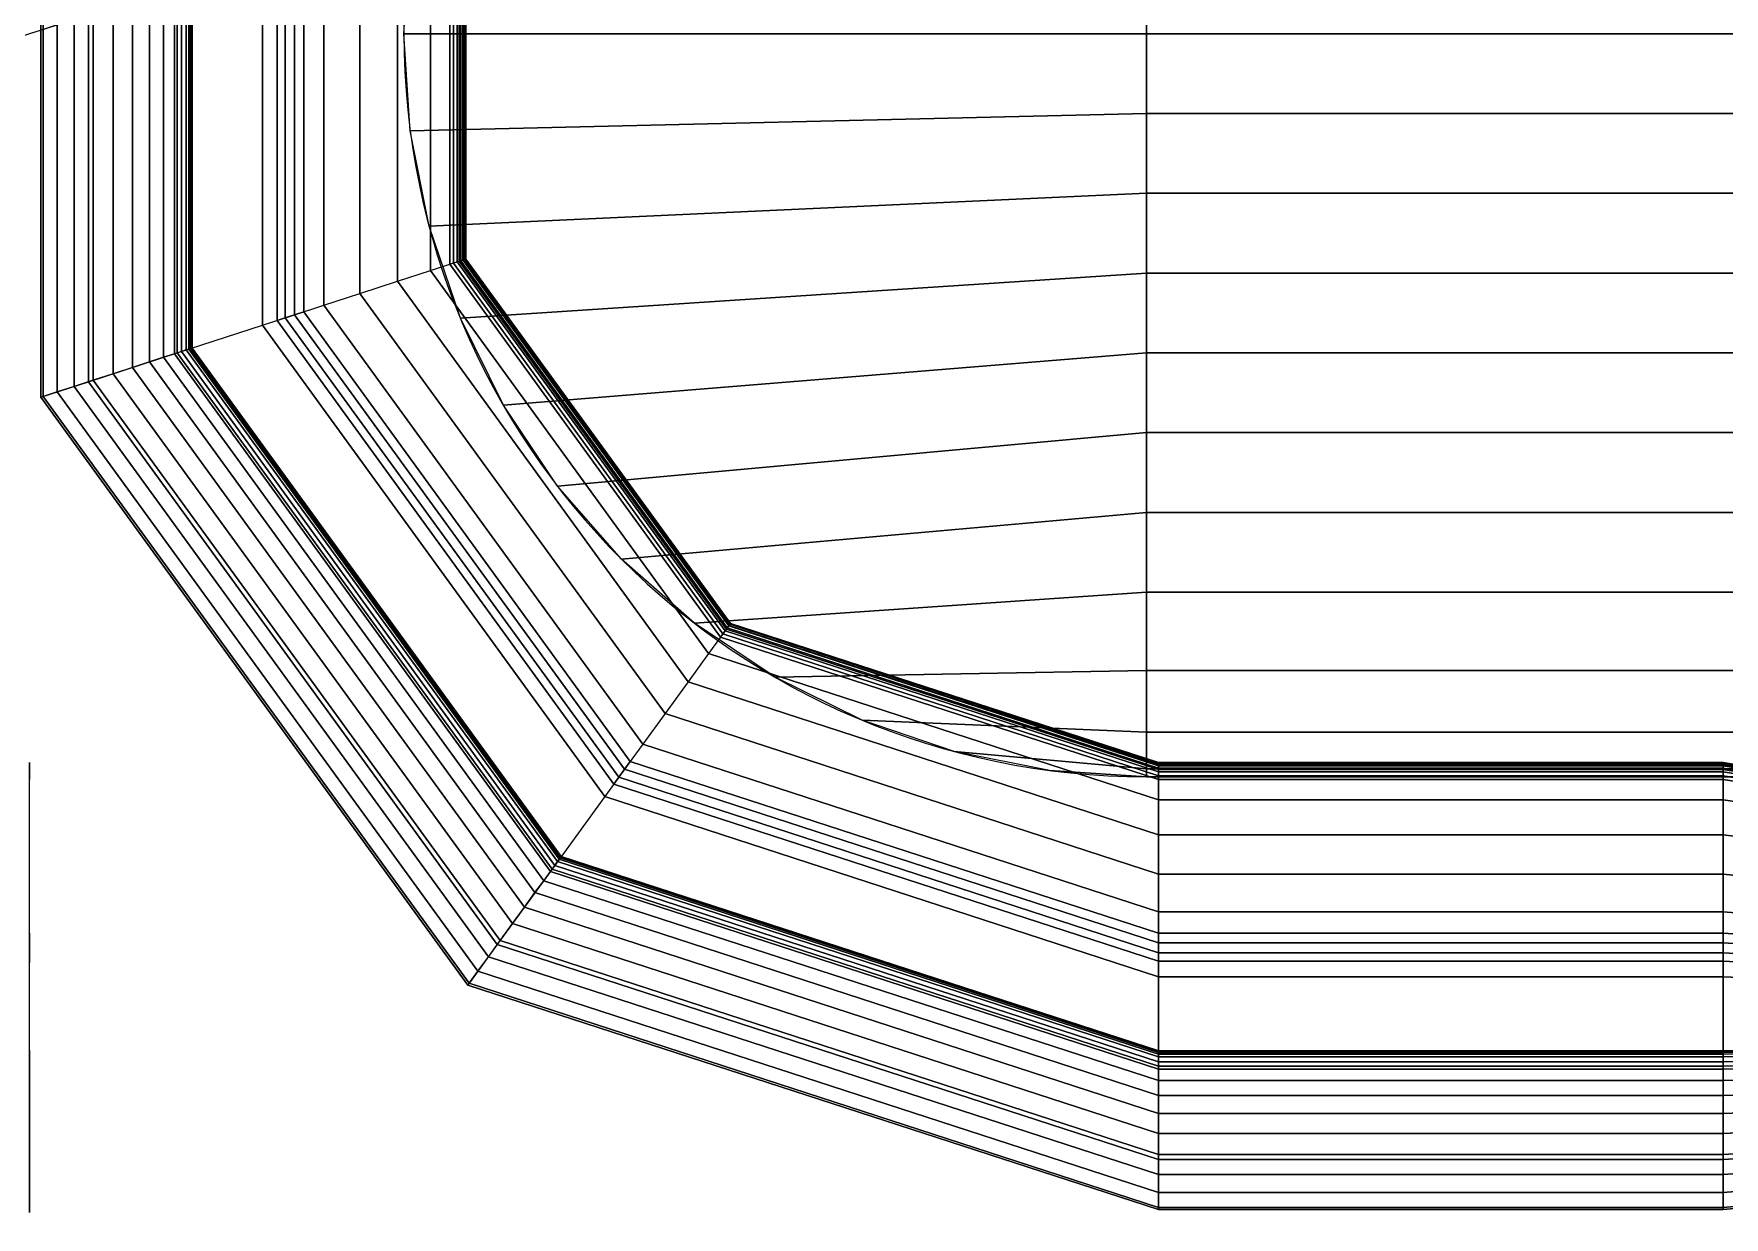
# Model space of a CAD drawing. Extents: x 0 to 1.52, y -0.52 to 0.52.
# Drawn here: x 0.002 to 0.75, y -0.524 to 0 of the extents above; entities that cross this region are included whole.
import ezdxf

# ---------------------------------------------------------------- set-up
doc = ezdxf.new("R2010")
doc.units = 0
doc.header["$MEASUREMENT"] = 0
doc.layers.get('0').update_dxf_attribs({"color": 8, "linetype": 'CONTINUOUS'})

msp = doc.modelspace()

# ---------------------------------------------------------------- linework, layer by layer
at = {"color": 5, "elevation": 0.3499999999999998}
msp.add_lwpolyline([(0.4945777976374413, 0.3287552033524387, 1), (0.4945777976374413, -0.3287552033524378, 1)], format="xyb", dxfattribs=at)
at = {"color": 5, "extrusion": (-1, 0, 0), "elevation": -0.4945777976374413}
msp.add_lwpolyline([(0.3287552033524376, 0.3), (0.328755203352438, 0.3460308622306887, 0.2995696653289586), (0.2760985437785423, 0.4260308622306886), (-0.2760985437785429, 0.4260308622306886, 0.2995696653289572), (-0.3287552033524387, 0.3460308622306887), (-0.3287552033524387, 0.3)], format="xyb", dxfattribs=at)
at = {"color": 5, "extrusion": (0.3090169943749491, -0.9510565162951532, 0)}
msp.add_lwpolyline([(0.02552825814757753, 0), (0.02551198210591088, 0.0704752604166666), (0.02539804981424432, 0.1325520833333332), (0.02508880502257749, 0.1872070312499999), (0.02448659148091092, 0.2354166666666665), (0.02349375293924427, 0.2781575520833331), (0.02201263314757762, 0.3164062499999998), (0.01994557585591106, 0.3511393229166664), (0.01719492481424423, 0.3833333333333331), (0.01370413939405379, 0.4138122718716237), (0.009581141452720265, 0.4427898416396585), (0.004974968469100505, 0.4703271738671812), (3.465792205159524e-05, 0.496485399783936), (-0.005090752709569824, 0.521325650619667), (-0.01025222594690645, 0.5449090576041181), (-0.01530072431110141, 0.5672967519670333), (-0.02008721032329808, 0.5885498649381568), (-0.02448758504152737, 0.6087102375913492), (-0.02847750367137203, 0.6277425503769382), (-0.03205755995530279, 0.645592193589368), (-0.03522834763579086, 0.6622045575230833), (-0.03799046045530696, 0.677525032472528), (-0.04034449215632163, 0.691499008732147), (-0.04229103648130628, 0.7040718765963841), (-0.0438306871727312, 0.7151890263596842), (-0.04496619524861045, 0.7248362277237842), (-0.04570894082913024, 0.7331607680195942), (-0.04607246131001941, 0.7403503139853167), (-0.04607029408700702, 0.7465925323591546), (-0.04571597655582194, 0.7520750898793106), (-0.04502304611219321, 0.7569856532839875), (-0.04400504015185014, 0.761511889311388), (-0.04267549607052157, 0.765841464699715), (-0.04104258776407432, 0.7701198676843516), (-0.03909303512892781, 0.7743238724894026), (-0.0368081945616392, 0.7783880748361534), (-0.03416942245876542, 0.7822470704458893), (-0.03115807521686342, 0.7858354550398954), (-0.02775550923249082, 0.7890878243394572), (-0.02394308090220454, 0.79193877406586), (-0.01970214662256153, 0.7943228999403891), (-0.01502538600741277, 0.7961894568836031), (-0.009950771539783965, 0.7975463366131547), (-0.004527598919994436, 0.7984160900459698), (0.001194836151636514, 0.7988212680989747), (0.007167237974789575, 0.7987844216890954), (0.01334031084914544, 0.7983281017332576), (0.01966475907438459, 0.7974748591483879), (0.02609128695018792, 0.7962472448514119), (0.03256033935336222, 0.7946614214361701), (0.03897132346922016, 0.7927079982041602), (0.04521338706020051, 0.7903711961337936), (0.051175677888742, 0.7876352362034823), (0.0567473437172834, 0.7844843393916381), (0.06181753230826348, 0.7809027266766727), (0.06627539142412142, 0.776874619036998), (0.07001006882729577, 0.7723842374510256), (0.07293979466474454, 0.7674344057486714), (0.07509912862150259, 0.7621023591658681), (0.07655171276712336, 0.756483935790052), (0.07736118917116097, 0.7506749737086598), (0.07759119990316932, 0.7447713110091279), (0.07730538703270207, 0.7388687857788929), (0.07656739262931289, 0.7330632361053915), (0.0754408587625559, 0.7274505000760602), (0.07399802691187585, 0.7220864945739617), (0.07234553619628148, 0.7168674516646647), (0.07059862514467219, 0.7116496822093638), (0.06887253228594803, 0.7062894970692536), (0.06728249614900861, 0.7006432071055291), (0.06594375526275353, 0.694567123179385), (0.06497154815608241, 0.6879175561520159), (0.06448111335789508, 0.6805508168846166), (0.06456665226142144, 0.6723617570279564), (0.06523821771721217, 0.663399391391102), (0.066484825440148, 0.6537512755726949), (0.06829549114511013, 0.643504965171376), (0.07065923054697909, 0.6327480157857869), (0.07356505936063629, 0.6215679830145686), (0.07700199330096225, 0.6100524224563626), (0.08095904808283771, 0.59828888970981), (0.08541916280963435, 0.5863374137443974), (0.0903409701386837, 0.5741479170129926), (0.0956770261158082, 0.5616427953393088), (0.1013798867868303, 0.5487444445470593), (0.107402108197572, 0.5353752604599571), (0.1136962463938558, 0.5214576389017154), (0.1202148574215036, 0.5069139756960473), (0.1269104973263382, 0.4916666666666661), (0.1336661379286059, 0.4749837239583327), (0.1400864141462494, 0.4535156249999993), (0.1457063766716364, 0.4232584635416659), (0.1500610761971342, 0.3802083333333325), (0.1526855634151099, 0.3203613281249992), (0.153114889017931, 0.239713541666666), (0.1508841036979645, 0.1342610677083329), (0.1455282581475779, -6.47630097698008e-17)], dxfattribs=at)
at = {"color": 5, "extrusion": (0.8090169943749486, -0.5877852522924718, 0)}
msp.add_lwpolyline([(-0.1561073738537634, 0), (-0.15612364989543, 0.0704752604166666), (-0.1562375821870966, 0.1325520833333332), (-0.1565468269787634, 0.1872070312499999), (-0.15714904052043, 0.2354166666666665), (-0.1581418790620966, 0.2781575520833331), (-0.1596229988537633, 0.3164062499999998), (-0.1616900561454299, 0.3511393229166664), (-0.1644407071870967, 0.3833333333333331), (-0.1679314926072871, 0.4138122718716237), (-0.1720544905486207, 0.4427898416396585), (-0.1766606635322404, 0.4703271738671812), (-0.1816009740792893, 0.496485399783936), (-0.1867263847109107, 0.521325650619667), (-0.1918878579482474, 0.5449090576041181), (-0.1969363563124423, 0.5672967519670333), (-0.201722842324639, 0.5885498649381568), (-0.2061232170428683, 0.6087102375913492), (-0.2101131356727129, 0.6277425503769382), (-0.2136931919566437, 0.645592193589368), (-0.2168639796371318, 0.6622045575230833), (-0.2196260924566479, 0.677525032472528), (-0.2219801241576626, 0.691499008732147), (-0.2239266684826472, 0.7040718765963841), (-0.2254663191740721, 0.7151890263596842), (-0.2266018272499514, 0.7248362277237842), (-0.2273445728304712, 0.7331607680195942), (-0.2277080933113603, 0.7403503139853167), (-0.2277059260883479, 0.7465925323591546), (-0.2273516085571629, 0.7520750898793106), (-0.2266586781135341, 0.7569856532839875), (-0.2256406721531911, 0.761511889311388), (-0.2243111280718625, 0.765841464699715), (-0.2226782197654152, 0.7701198676843516), (-0.2207286671302687, 0.7743238724894026), (-0.2184438265629801, 0.7783880748361534), (-0.2158050544601063, 0.7822470704458893), (-0.2127937072182043, 0.7858354550398954), (-0.2093911412338317, 0.7890878243394572), (-0.2055787129035455, 0.79193877406586), (-0.2013377786239025, 0.7943228999403891), (-0.1966610180087537, 0.7961894568836031), (-0.1915864035411249, 0.7975463366131547), (-0.1861632309213354, 0.7984160900459698), (-0.1804407958497044, 0.7988212680989747), (-0.1744683940265513, 0.7987844216890954), (-0.1682953211521955, 0.7983281017332576), (-0.1619708729269563, 0.7974748591483879), (-0.155544345051153, 0.7962472448514119), (-0.1490752926479787, 0.7946614214361701), (-0.1426643085321208, 0.7927079982041602), (-0.1364222449411404, 0.7903711961337936), (-0.1304599541125989, 0.7876352362034823), (-0.1248882882840575, 0.7844843393916381), (-0.1198180996930774, 0.7809027266766727), (-0.1153602405772195, 0.776874619036998), (-0.1116255631740452, 0.7723842374510256), (-0.1086958373365964, 0.7674344057486714), (-0.1065365033798383, 0.7621023591658681), (-0.1050839192342176, 0.756483935790052), (-0.1042744428301799, 0.7506749737086598), (-0.1040444320981716, 0.7447713110091279), (-0.1043302449686389, 0.7388687857788929), (-0.105068239372028, 0.7330632361053915), (-0.106194773238785, 0.7274505000760602), (-0.1076376050894651, 0.7220864945739617), (-0.1092900958050594, 0.7168674516646647), (-0.1110370068566687, 0.7116496822093638), (-0.1127630997153929, 0.7062894970692536), (-0.1143531358523323, 0.7006432071055291), (-0.1156918767385874, 0.694567123179385), (-0.1166640838452585, 0.6879175561520159), (-0.1171545186434458, 0.6805508168846166), (-0.1170689797399195, 0.6723617570279564), (-0.1163974142841288, 0.663399391391102), (-0.1151508065611929, 0.6537512755726949), (-0.1133401408562308, 0.643504965171376), (-0.1109764014543618, 0.6327480157857869), (-0.1080705726407046, 0.6215679830145686), (-0.1046336387003787, 0.6100524224563626), (-0.1006765839185032, 0.59828888970981), (-0.09621646919170657, 0.5863374137443974), (-0.09129466186265722, 0.5741479170129926), (-0.08595860588553272, 0.5616427953393088), (-0.08025574521451062, 0.5487444445470593), (-0.07423352380376891, 0.5353752604599571), (-0.06793938560748514, 0.5214576389017154), (-0.0614207745798373, 0.5069139756960473), (-0.05472513467500273, 0.4916666666666661), (-0.04796949407273499, 0.4749837239583327), (-0.04154921785509147, 0.4535156249999993), (-0.03592925532970448, 0.4232584635416659), (-0.03157455580420676, 0.3802083333333325), (-0.02895006858623106, 0.3203613281249992), (-0.0285207429834099, 0.239713541666666), (-0.03075152830337646, 0.1342610677083329), (-0.03610737385376306, -6.47630097698008e-17)], dxfattribs=at)
at = {"color": 5, "extrusion": (1, 1.746595489765524e-15, 0)}
for points in [[(-0.45, 0), (-0.4500162760416666, 0.0704752604166666), (-0.4501302083333333, 0.1325520833333332), (-0.450439453125, 0.1872070312499999), (-0.4510416666666666, 0.2354166666666665), (-0.4520345052083333, 0.2781575520833331), (-0.453515625, 0.3164062499999998), (-0.4555826822916667, 0.3511393229166664), (-0.4583333333333333, 0.3833333333333331), (-0.4618241187535238, 0.4138122718716237), (-0.4659471166948573, 0.4427898416396585), (-0.4705532896784771, 0.4703271738671812), (-0.4754936002255261, 0.496485399783936), (-0.4806190108571473, 0.521325650619667), (-0.4857804840944839, 0.5449090576041181), (-0.490828982458679, 0.5672967519670333), (-0.4956154684708757, 0.5885498649381568), (-0.5000158431891049, 0.6087102375913492), (-0.5040057618189495, 0.6277425503769382), (-0.5075858181028804, 0.645592193589368), (-0.5107566057833685, 0.6622045575230833), (-0.5135187186028844, 0.677525032472528), (-0.5158727503038993, 0.691499008732147), (-0.5178192946288838, 0.7040718765963841), (-0.5193589453203088, 0.7151890263596842), (-0.5204944533961882, 0.7248362277237842), (-0.5212371989767078, 0.7331607680195942), (-0.521600719457597, 0.7403503139853167), (-0.5215985522345845, 0.7465925323591546), (-0.5212442347033994, 0.7520750898793106), (-0.5205513042597709, 0.7569856532839875), (-0.5195332982994277, 0.761511889311388), (-0.518203754218099, 0.765841464699715), (-0.5165708459116519, 0.7701198676843516), (-0.5146212932765054, 0.7743238724894026), (-0.5123364527092167, 0.7783880748361534), (-0.5096976806063429, 0.7822470704458893), (-0.506686333364441, 0.7858354550398954), (-0.5032837673800684, 0.7890878243394572), (-0.499471339049782, 0.79193877406586), (-0.4952304047701391, 0.7943228999403891), (-0.4905536441549904, 0.7961894568836031), (-0.4854790296873616, 0.7975463366131547), (-0.480055857067572, 0.7984160900459698), (-0.474333421995941, 0.7988212680989747), (-0.468361020172788, 0.7987844216890954), (-0.4621879472984322, 0.7983281017332576), (-0.4558634990731929, 0.7974748591483879), (-0.4494369711973896, 0.7962472448514119), (-0.4429679187942153, 0.7946614214361701), (-0.4365569346783574, 0.7927079982041602), (-0.4303148710873771, 0.7903711961337936), (-0.4243525802588357, 0.7876352362034823), (-0.4187809144302942, 0.7844843393916381), (-0.413710725839314, 0.7809027266766727), (-0.4092528667234561, 0.776874619036998), (-0.4055181893202817, 0.7723842374510256), (-0.4025884634828329, 0.7674344057486714), (-0.400429129526075, 0.7621023591658681), (-0.3989765453804541, 0.756483935790052), (-0.3981670689764165, 0.7506749737086598), (-0.3979370582444082, 0.7447713110091279), (-0.3982228711148756, 0.7388687857788929), (-0.3989608655182647, 0.7330632361053915), (-0.4000873993850216, 0.7274505000760602), (-0.4015302312357017, 0.7220864945739617), (-0.4031827219512961, 0.7168674516646647), (-0.4049296330029053, 0.7116496822093638), (-0.4066557258616295, 0.7062894970692536), (-0.4082457619985689, 0.7006432071055291), (-0.4095845028848241, 0.694567123179385), (-0.4105567099914951, 0.6879175561520159), (-0.4110471447896824, 0.6805508168846166), (-0.410961605886156, 0.6723617570279564), (-0.4102900404303654, 0.663399391391102), (-0.4090434327074295, 0.6537512755726949), (-0.4072327670024674, 0.643504965171376), (-0.4048690276005983, 0.6327480157857869), (-0.4019631987869413, 0.6215679830145686), (-0.3985262648466154, 0.6100524224563626), (-0.3945692100647398, 0.59828888970981), (-0.3901090953379433, 0.5863374137443974), (-0.3851872880088939, 0.5741479170129926), (-0.3798512320317693, 0.5616427953393088), (-0.3741483713607473, 0.5487444445470593), (-0.3681261499500056, 0.5353752604599571), (-0.3618320117537218, 0.5214576389017154), (-0.3553134007260738, 0.5069139756960473), (-0.3486177608212392, 0.4916666666666661), (-0.3418621202189717, 0.4749837239583327), (-0.335441844001328, 0.4535156249999993), (-0.329821881475941, 0.4232584635416659), (-0.3254671819504433, 0.3802083333333325), (-0.3228426947324676, 0.3203613281249992), (-0.3224133691296466, 0.239713541666666), (-0.3246441544496131, 0.1342610677083329), (-0.3299999999999998, -6.47630097698008e-17)], [(-0.4500000000000005, 0), (-0.4500162760416672, 0.0704752604166666), (-0.4501302083333338, 0.1325520833333332), (-0.4504394531250006, 0.1872070312499999), (-0.4510416666666672, 0.2354166666666665), (-0.4520345052083339, 0.2781575520833331), (-0.4535156250000005, 0.3164062499999998), (-0.4555826822916672, 0.3511393229166664), (-0.4583333333333338, 0.3833333333333331), (-0.4618241187535244, 0.4138122718716237), (-0.4659471166948579, 0.4427898416396585), (-0.4705532896784776, 0.4703271738671812), (-0.4754936002255266, 0.496485399783936), (-0.4806190108571479, 0.521325650619667), (-0.4857804840944845, 0.5449090576041181), (-0.4908289824586796, 0.5672967519670333), (-0.4956154684708762, 0.5885498649381568), (-0.5000158431891054, 0.6087102375913492), (-0.5040057618189501, 0.6277425503769382), (-0.507585818102881, 0.645592193589368), (-0.510756605783369, 0.6622045575230833), (-0.513518718602885, 0.677525032472528), (-0.5158727503038998, 0.691499008732147), (-0.5178192946288843, 0.7040718765963841), (-0.5193589453203094, 0.7151890263596842), (-0.5204944533961887, 0.7248362277237842), (-0.5212371989767084, 0.7331607680195942), (-0.5216007194575976, 0.7403503139853167), (-0.5215985522345851, 0.7465925323591546), (-0.5212442347034001, 0.7520750898793106), (-0.5205513042597714, 0.7569856532839875), (-0.5195332982994283, 0.761511889311388), (-0.5182037542180996, 0.765841464699715), (-0.5165708459116525, 0.7701198676843516), (-0.514621293276506, 0.7743238724894026), (-0.5123364527092172, 0.7783880748361534), (-0.5096976806063435, 0.7822470704458893), (-0.5066863333644416, 0.7858354550398954), (-0.503283767380069, 0.7890878243394572), (-0.4994713390497826, 0.79193877406586), (-0.4952304047701397, 0.7943228999403891), (-0.490553644154991, 0.7961894568836031), (-0.4854790296873622, 0.7975463366131547), (-0.4800558570675726, 0.7984160900459698), (-0.4743334219959416, 0.7988212680989747), (-0.4683610201727885, 0.7987844216890954), (-0.4621879472984327, 0.7983281017332576), (-0.4558634990731935, 0.7974748591483879), (-0.4494369711973902, 0.7962472448514119), (-0.4429679187942158, 0.7946614214361701), (-0.4365569346783579, 0.7927079982041602), (-0.4303148710873776, 0.7903711961337936), (-0.4243525802588362, 0.7876352362034823), (-0.4187809144302948, 0.7844843393916381), (-0.4137107258393146, 0.7809027266766727), (-0.4092528667234566, 0.776874619036998), (-0.4055181893202823, 0.7723842374510256), (-0.4025884634828335, 0.7674344057486714), (-0.4004291295260756, 0.7621023591658681), (-0.3989765453804547, 0.756483935790052), (-0.3981670689764171, 0.7506749737086598), (-0.3979370582444088, 0.7447713110091279), (-0.3982228711148761, 0.7388687857788929), (-0.3989608655182652, 0.7330632361053915), (-0.4000873993850221, 0.7274505000760602), (-0.4015302312357023, 0.7220864945739617), (-0.4031827219512967, 0.7168674516646647), (-0.4049296330029059, 0.7116496822093638), (-0.40665572586163, 0.7062894970692536), (-0.4082457619985695, 0.7006432071055291), (-0.4095845028848246, 0.694567123179385), (-0.4105567099914957, 0.6879175561520159), (-0.411047144789683, 0.6805508168846166), (-0.4109616058861566, 0.6723617570279564), (-0.4102900404303659, 0.663399391391102), (-0.40904343270743, 0.6537512755726949), (-0.407232767002468, 0.643504965171376), (-0.4048690276005989, 0.6327480157857869), (-0.4019631987869419, 0.6215679830145686), (-0.398526264846616, 0.6100524224563626), (-0.3945692100647403, 0.59828888970981), (-0.3901090953379439, 0.5863374137443974), (-0.3851872880088945, 0.5741479170129926), (-0.3798512320317699, 0.5616427953393088), (-0.3741483713607479, 0.5487444445470593), (-0.3681261499500061, 0.5353752604599571), (-0.3618320117537224, 0.5214576389017154), (-0.3553134007260744, 0.5069139756960473), (-0.3486177608212398, 0.4916666666666661), (-0.3418621202189723, 0.4749837239583327), (-0.3354418440013286, 0.4535156249999993), (-0.3298218814759415, 0.4232584635416659), (-0.3254671819504438, 0.3802083333333325), (-0.3228426947324681, 0.3203613281249992), (-0.3224133691296472, 0.239713541666666), (-0.3246441544496137, 0.1342610677083329), (-0.3300000000000003, -6.47630097698008e-17)]]:
    msp.add_lwpolyline(points, dxfattribs=at)

# ---------------------------------------------------------------- meshes
at = {"color": 5}
mesh = msp.add_polymesh((2, 25), dxfattribs=at)
for k, corner in enumerate([(0.4945777976374413, 0.3287552033524387, 0.3), (0.4945777976374413, 0.3287552033524387, 0.3352945545658292), (0.4945777976374413, 0.3253158989335666, 0.3702650051789058), (0.4945777976374413, 0.3089870456637877, 0.4012830849983104), (0.4945777976374413, 0.2817525588814317, 0.4233519647725675), (0.4945777976374413, 0.2470618819608034, 0.4260308622306886), (0.4945777976374413, 0.2117673273949744, 0.4260308622306886), (0.4945777976374413, 0.1764727728291454, 0.4260308622306886), (0.4945777976374413, 0.1411782182633164, 0.4260308622306886), (0.4945777976374413, 0.1058836636974875, 0.4260308622306886), (0.4945777976374413, 0.0705891091316585, 0.4260308622306886), (0.4945777976374413, 0.03529455456582942, 0.4260308622306886), (0.4945777976374413, 4.440892098500626e-16, 0.4260308622306886), (0.4945777976374413, -0.03529455456582864, 0.4260308622306886), (0.4945777976374413, -0.07058910913165761, 0.4260308622306886), (0.4945777976374413, -0.1058836636974867, 0.4260308622306886), (0.4945777976374413, -0.1411782182633157, 0.4260308622306886), (0.4945777976374413, -0.1764727728291448, 0.4260308622306886), (0.4945777976374413, -0.2117673273949737, 0.4260308622306886), (0.4945777976374413, -0.2470618819608027, 0.4260308622306886), (0.4945777976374413, -0.2817525588814311, 0.4233519647725675), (0.4945777976374413, -0.308987045663787, 0.4012830849983105), (0.4945777976374413, -0.325315898933566, 0.3702650051789058), (0.4945777976374413, -0.3287552033524379, 0.3352945545658291), (0.4945777976374413, -0.3287552033524376, 0.3), (0.4945777976374413, 0.3287552033524387, 0.3499999999999998), (0.4516666327713188, 0.3259426570136775, 0.3499999999999998), (0.409489689833278, 0.3175531414450351, 0.3499999999999998), (0.3687686280106472, 0.3037302035839041, 0.3499999999999998), (0.330200195961222, 0.2847103577295309, 0.3499999999999998), (0.2944443102505583, 0.2608190387177816, 0.3499999999999998), (0.2621127639965697, 0.2324650336408719, 0.3499999999999998), (0.2337587589196601, 0.2001334873868833, 0.3499999999999998), (0.2098674399079106, 0.1643776016762195, 0.3499999999999998), (0.1908475940535375, 0.1258091696267944, 0.3499999999999998), (0.1770246561924067, 0.08508810780416343, 0.3499999999999998), (0.1686351406237643, 0.0429111648661229, 0.3499999999999998), (0.1658225942850029, 4.440892098500626e-16, 0.3499999999999998), (0.1686351406237643, -0.04291116486612201, 0.3499999999999998), (0.1770246561924067, -0.08508810780416265, 0.3499999999999998), (0.1908475940535377, -0.1258091696267938, 0.3499999999999998), (0.2098674399079108, -0.1643776016762187, 0.3499999999999998), (0.2337587589196601, -0.2001334873868825, 0.3499999999999998), (0.2621127639965699, -0.2324650336408712, 0.3499999999999998), (0.2944443102505583, -0.2608190387177807, 0.3499999999999998), (0.3302001959612224, -0.2847103577295302, 0.3499999999999998), (0.3687686280106472, -0.3037302035839033, 0.3499999999999998), (0.4094896898332783, -0.3175531414450342, 0.3499999999999998), (0.451666632771319, -0.3259426570136766, 0.3499999999999998), (0.4945777976374413, -0.3287552033524378, 0.3499999999999998)]):
    mesh.set_mesh_vertex(divmod(k, 25), corner)
mesh = msp.add_polymesh((2, 25), dxfattribs=at)
for k, corner in enumerate([(0.9025081350624355, -0.3287552033524376, 0.3), (0.9025081350624355, -0.3287552033524379, 0.3352945545658291), (0.9025081350624355, -0.325315898933566, 0.3702650051789058), (0.9025081350624355, -0.308987045663787, 0.4012830849983105), (0.9025081350624355, -0.2817525588814311, 0.4233519647725675), (0.9025081350624355, -0.2470618819608027, 0.4260308622306886), (0.9025081350624355, -0.2117673273949737, 0.4260308622306886), (0.9025081350624355, -0.1764727728291448, 0.4260308622306886), (0.9025081350624355, -0.1411782182633157, 0.4260308622306886), (0.9025081350624355, -0.1058836636974867, 0.4260308622306886), (0.9025081350624355, -0.07058910913165761, 0.4260308622306886), (0.9025081350624355, -0.03529455456582864, 0.4260308622306886), (0.9025081350624355, 4.440892098500626e-16, 0.4260308622306886), (0.9025081350624355, 0.03529455456582942, 0.4260308622306886), (0.9025081350624355, 0.0705891091316585, 0.4260308622306886), (0.9025081350624355, 0.1058836636974875, 0.4260308622306886), (0.9025081350624355, 0.1411782182633164, 0.4260308622306886), (0.9025081350624355, 0.1764727728291454, 0.4260308622306886), (0.9025081350624355, 0.2117673273949744, 0.4260308622306886), (0.9025081350624355, 0.2470618819608034, 0.4260308622306886), (0.9025081350624355, 0.2817525588814317, 0.4233519647725675), (0.9025081350624355, 0.3089870456637877, 0.4012830849983104), (0.9025081350624355, 0.3253158989335666, 0.3702650051789058), (0.9025081350624355, 0.3287552033524387, 0.3352945545658292), (0.9025081350624355, 0.3287552033524387, 0.3), (0.4945777976374413, -0.3287552033524376, 0.3), (0.4945777976374413, -0.3287552033524379, 0.3352945545658291), (0.4945777976374413, -0.325315898933566, 0.3702650051789058), (0.4945777976374413, -0.308987045663787, 0.4012830849983105), (0.4945777976374413, -0.2817525588814311, 0.4233519647725675), (0.4945777976374413, -0.2470618819608027, 0.4260308622306886), (0.4945777976374413, -0.2117673273949737, 0.4260308622306886), (0.4945777976374413, -0.1764727728291448, 0.4260308622306886), (0.4945777976374413, -0.1411782182633157, 0.4260308622306886), (0.4945777976374413, -0.1058836636974867, 0.4260308622306886), (0.4945777976374413, -0.07058910913165761, 0.4260308622306886), (0.4945777976374413, -0.03529455456582864, 0.4260308622306886), (0.4945777976374413, 4.440892098500626e-16, 0.4260308622306886), (0.4945777976374413, 0.03529455456582942, 0.4260308622306886), (0.4945777976374413, 0.0705891091316585, 0.4260308622306886), (0.4945777976374413, 0.1058836636974875, 0.4260308622306886), (0.4945777976374413, 0.1411782182633164, 0.4260308622306886), (0.4945777976374413, 0.1764727728291454, 0.4260308622306886), (0.4945777976374413, 0.2117673273949744, 0.4260308622306886), (0.4945777976374413, 0.2470618819608034, 0.4260308622306886), (0.4945777976374413, 0.2817525588814317, 0.4233519647725675), (0.4945777976374413, 0.3089870456637877, 0.4012830849983104), (0.4945777976374413, 0.3253158989335666, 0.3702650051789058), (0.4945777976374413, 0.3287552033524387, 0.3352945545658292), (0.4945777976374413, 0.3287552033524387, 0.3)]):
    mesh.set_mesh_vertex(divmod(k, 25), corner)
mesh = msp.add_polymesh((2, 41), dxfattribs=at)
for k, corner in enumerate([(0.1861513496226006, 0.1019756081437322), (0.18776031137876, 0.1014528247786705, 0.04240933356669589), (0.1893692731349197, 0.1009300414136087, 0.08481866713339302), (0.1909782348910793, 0.100407258048547, 0.1272280007000901), (0.1919572048263509, 0.1000891714345574, 0.169657551211889), (0.1928109276645715, 0.0998117800692957, 0.2120911210039408), (0.1932916610408191, 0.09965558032671629, 0.2545277945772991), (0.1930767784502418, 0.0997253999127724, 0.296970256624742), (0.192164527845001, 0.1000218081023155, 0.3393946957842707), (0.1903101099474958, 0.1006243450022617, 0.3817904598306867), (0.1861881561312762, 0.1019636489841139, 0.424009071575307), (0.1775881795843557, 0.1047579507513494, 0.465426248578265), (0.1629121117036192, 0.1095264942690518, 0.504914093545495), (0.1463576086220217, 0.1149053783816111, 0.5436235028431093), (0.1304149166758273, 0.1200854730059033, 0.5826117159358537), (0.117413672716725, 0.1243098332437448, 0.6227678945907071), (0.1097210288667119, 0.126809324746719, 0.6643810134957141), (0.1132647412927976, 0.1256579027816984, 0.7063460478619684), (0.1214337210739829, 0.123003640352663, 0.7476224780753723), (0.1031456567047466, 0.1289457926722031, 0.7834222124915379), (0.06543881415824249, 0.1411974884983151, 0.797618023749244), (0.02614601752699919, 0.1539644920438799, 0.7926312419155869), (0.005101851497640197, 0.1608021560776142, 0.7578064011907215), (0.006019850681449501, 0.1605038800616687, 0.7155502837566897), (0.01228333111688285, 0.158468751901227, 0.6736253757301085), (0.01986170083518868, 0.1560063903144144, 0.6319382582572494), (0.02825283845119886, 0.1532799444291718, 0.590423022312281), (0.0371146246804992, 0.1504005755394667, 0.5490154379332877), (0.04561245668250402, 0.147639462546737, 0.5075244278653163), (0.05319126980827349, 0.1451769568881061, 0.4658386949752851), (0.05941328805498713, 0.1431553006094283, 0.4239060391866197), (0.0642261641798143, 0.1415915023609429, 0.3817695820460976), (0.06737623870671339, 0.1405679811025518, 0.3394587817698539), (0.06939309113391401, 0.1399126660245591, 0.2970709966642395), (0.0706090089697069, 0.1395175903707092, 0.2546484501645457), (0.07130955482219958, 0.13928996922512, 0.2122123850586737), (0.07170044673430365, 0.1391629607437792, 0.1697715515424611), (0.07190984899374708, 0.1390949218252504, 0.1273290926771633), (0.07198393388847091, 0.1390708501837613, 0.08488610072401044), (0.07201524532284509, 0.1390606764820158, 0.0424430623055161), (0.07202456766718157, 0.1390576474687257), (0.1861513496226006, -0.1019756081437323), (0.1877603113787603, -0.1014528247786706, 0.04240933356669589), (0.1893692731349197, -0.1009300414136088, 0.08481866713339302), (0.1909782348910793, -0.1004072580485471, 0.1272280007000901), (0.1919572048263509, -0.1000891714345575, 0.169657551211889), (0.1928109276645715, -0.09981178006929581, 0.2120911210039408), (0.1932916610408191, -0.0996555803267164, 0.2545277945772991), (0.1930767784502418, -0.09972539991277252, 0.296970256624742), (0.192164527845001, -0.1000218081023156, 0.3393946957842707), (0.190310109947496, -0.1006243450022619, 0.3817904598306867), (0.1861881561312762, -0.101963648984114, 0.424009071575307), (0.1775881795843559, -0.1047579507513495, 0.465426248578265), (0.1629121117036194, -0.109526494269052, 0.504914093545495), (0.1463576086220217, -0.1149053783816114, 0.5436235028431093), (0.1304149166758275, -0.1200854730059037, 0.5826117159358537), (0.1174136727167252, -0.1243098332437451, 0.6227678945907071), (0.1097210288667119, -0.1268093247467195, 0.6643810134957141), (0.1132647412927978, -0.1256579027816987, 0.7063460478619684), (0.1214337210739831, -0.1230036403526633, 0.7476224780753723), (0.1031456567047468, -0.1289457926722034, 0.7834222124915379), (0.06543881415824249, -0.1411974884983157, 0.797618023749244), (0.02614601752699963, -0.1539644920438806, 0.7926312419155869), (0.005101851497640197, -0.1608021560776149, 0.7578064011907215), (0.006019850681449945, -0.1605038800616695, 0.7155502837566897), (0.01228333111688329, -0.1584687519012278, 0.6736253757301085), (0.01986170083518868, -0.1560063903144152, 0.6319382582572494), (0.0282528384511993, -0.1532799444291725, 0.590423022312281), (0.0371146246804992, -0.1504005755394674, 0.5490154379332877), (0.04561245668250447, -0.1476394625467375, 0.5075244278653163), (0.05319126980827349, -0.1451769568881067, 0.4658386949752851), (0.05941328805498713, -0.1431553006094288, 0.4239060391866197), (0.0642261641798143, -0.1415915023609434, 0.3817695820460976), (0.06737623870671339, -0.1405679811025524, 0.3394587817698539), (0.06939309113391445, -0.1399126660245597, 0.2970709966642395), (0.0706090089697069, -0.1395175903707098, 0.2546484501645457), (0.07130955482219958, -0.1392899692251206, 0.2122123850586737), (0.07170044673430365, -0.1391629607437798, 0.1697715515424611), (0.07190984899374753, -0.139094921825251, 0.1273290926771633), (0.07198393388847135, -0.1390708501837619, 0.08488610072401044), (0.07201524532284553, -0.1390606764820164, 0.0424430623055161), (0.07202456766718202, -0.1390576474687263)]):
    mesh.set_mesh_vertex(divmod(k, 41), corner)
mesh = msp.add_polymesh((2, 41), dxfattribs=at)
for k, corner in enumerate([(0.07202456766718202, -0.1390576474687263), (0.07201524532284553, -0.1390606764820164, 0.0424430623055161), (0.07198393388847135, -0.1390708501837619, 0.08488610072401044), (0.07190984899374753, -0.139094921825251, 0.1273290926771633), (0.07170044673430365, -0.1391629607437798, 0.1697715515424611), (0.07130955482219958, -0.1392899692251206, 0.2122123850586737), (0.0706090089697069, -0.1395175903707098, 0.2546484501645457), (0.06939309113391445, -0.1399126660245597, 0.2970709966642395), (0.06737623870671339, -0.1405679811025524, 0.3394587817698539), (0.0642261641798143, -0.1415915023609434, 0.3817695820460976), (0.05941328805498713, -0.1431553006094288, 0.4239060391866197), (0.05319126980827349, -0.1451769568881067, 0.4658386949752851), (0.04561245668250447, -0.1476394625467375, 0.5075244278653163), (0.0371146246804992, -0.1504005755394674, 0.5490154379332877), (0.0282528384511993, -0.1532799444291725, 0.590423022312281), (0.01986170083518868, -0.1560063903144152, 0.6319382582572494), (0.01228333111688329, -0.1584687519012278, 0.6736253757301085), (0.006019850681449945, -0.1605038800616695, 0.7155502837566897), (0.005101851497640197, -0.1608021560776149, 0.7578064011907215), (0.02614601752699963, -0.1539644920438806, 0.7926312419155869), (0.06543881415824249, -0.1411974884983157, 0.797618023749244), (0.1031456567047468, -0.1289457926722034, 0.7834222124915379), (0.1214337210739831, -0.1230036403526633, 0.7476224780753723), (0.1132647412927978, -0.1256579027816987, 0.7063460478619684), (0.1097210288667119, -0.1268093247467195, 0.6643810134957141), (0.1174136727167252, -0.1243098332437451, 0.6227678945907071), (0.1304149166758275, -0.1200854730059037, 0.5826117159358537), (0.1463576086220217, -0.1149053783816114, 0.5436235028431093), (0.1629121117036194, -0.109526494269052, 0.504914093545495), (0.1775881795843559, -0.1047579507513495, 0.465426248578265), (0.1861881561312762, -0.101963648984114, 0.424009071575307), (0.190310109947496, -0.1006243450022619, 0.3817904598306867), (0.192164527845001, -0.1000218081023156, 0.3393946957842707), (0.1930767784502418, -0.09972539991277252, 0.296970256624742), (0.1932916610408191, -0.0996555803267164, 0.2545277945772991), (0.1928109276645715, -0.09981178006929581, 0.2120911210039408), (0.1919572048263509, -0.1000891714345575, 0.169657551211889), (0.1909782348910793, -0.1004072580485471, 0.1272280007000901), (0.1893692731349197, -0.1009300414136088, 0.08481866713339302), (0.1877603113787603, -0.1014528247786706, 0.04240933356669589), (0.1861513496226006, -0.1019756081437323), (0.2354966364683875, -0.3640576474687258), (0.2354908749427327, -0.3640655775284714, 0.0424430623055161), (0.2354715234120528, -0.3640922126254325, 0.08488610072401045), (0.2354257364290606, -0.364155233001016, 0.1273290926771633), (0.2352963187154034, -0.3643333612022824, 0.1697715515424612), (0.2350547342277958, -0.3646658737232921, 0.2122123850586738), (0.2346217730802773, -0.3652617936190027, 0.2546484501645457), (0.2338702945302304, -0.3662961151089092, 0.2970709966642395), (0.2326238111799275, -0.3680117522564345, 0.3394587817698539), (0.2306769580552086, -0.3706913656991103, 0.3817695820460977), (0.2277024370264227, -0.3747854426651928, 0.4239060391866198), (0.2238570182713315, -0.3800782075163409, 0.4658386949752852), (0.2191730541652224, -0.3865251310281255, 0.5075244278653164), (0.2139211051572967, -0.393753818689871, 0.5490154379332878), (0.2084442200665535, -0.401292104309268, 0.5904230223122812), (0.2032582118155812, -0.4084300323053206, 0.6319382582572495), (0.1985745217503554, -0.414876578632188, 0.6736253757301086), (0.1947034779533876, -0.4202046133276865, 0.7155502837566898), (0.1941361232561487, -0.4209855100754606, 0.7578064011907216), (0.2071421331271885, -0.4030842732314915, 0.792631241915587), (0.231426416958334, -0.3696598240147123, 0.7976180237492441), (0.2547305272605143, -0.3375844679221254, 0.783422212491538), (0.2660331726291481, -0.3220277111832404, 0.7476224780753724), (0.260984465470965, -0.3289766604375171, 0.7063460478619685), (0.2587943307452887, -0.3319911222773342, 0.6643810134957142), (0.2635486461079446, -0.3254473685679561, 0.6227678945907072), (0.2715838567706992, -0.3143878498845636, 0.5826117159358538), (0.2814369822656164, -0.3008261860932259, 0.5436235028431095), (0.2916682278369085, -0.2867440846649986, 0.5049140935454951), (0.3007385366084043, -0.2742598756588207, 0.4654262485782651), (0.3060536144168529, -0.2669442986573742, 0.424009071575307), (0.3086011219753342, -0.2634379553116171, 0.3817904598306868), (0.3097472152653384, -0.2618604932280819, 0.3393946957842707), (0.3103110171456349, -0.2610844865133141, 0.296970256624742), (0.3104438218902021, -0.2609016964639388, 0.2545277945772992), (0.3101467123241548, -0.2613106326990457, 0.2120911210039408), (0.3096190825931624, -0.2620368527214866, 0.169657551211889), (0.3090140458992003, -0.2628696142882777, 0.1272280007000902), (0.3080196528472949, -0.2642382789067624, 0.08481866713339303), (0.3070252597953895, -0.2656069435252471, 0.0424093335666959), (0.3060308667434843, -0.2669756081437317)]):
    mesh.set_mesh_vertex(divmod(k, 41), corner)
mesh = msp.add_polymesh((2, 41), dxfattribs=at)
for k, corner in enumerate([(0.3060308667434843, -0.2669756081437317), (0.3070252597953895, -0.2656069435252471, 0.0424093335666959), (0.3080196528472949, -0.2642382789067624, 0.08481866713339303), (0.3090140458992003, -0.2628696142882777, 0.1272280007000902), (0.3096190825931624, -0.2620368527214866, 0.169657551211889), (0.3101467123241548, -0.2613106326990457, 0.2120911210039408), (0.3104438218902021, -0.2609016964639388, 0.2545277945772992), (0.3103110171456349, -0.2610844865133141, 0.296970256624742), (0.3097472152653384, -0.2618604932280819, 0.3393946957842707), (0.3086011219753342, -0.2634379553116171, 0.3817904598306868), (0.3060536144168529, -0.2669442986573742, 0.424009071575307), (0.3007385366084043, -0.2742598756588207, 0.4654262485782651), (0.2916682278369085, -0.2867440846649986, 0.5049140935454951), (0.2814369822656164, -0.3008261860932259, 0.5436235028431095), (0.2715838567706992, -0.3143878498845636, 0.5826117159358538), (0.2635486461079446, -0.3254473685679561, 0.6227678945907072), (0.2587943307452887, -0.3319911222773342, 0.6643810134957142), (0.260984465470965, -0.3289766604375171, 0.7063460478619685), (0.2660331726291481, -0.3220277111832404, 0.7476224780753724), (0.2547305272605143, -0.3375844679221254, 0.783422212491538), (0.231426416958334, -0.3696598240147123, 0.7976180237492441), (0.2071421331271885, -0.4030842732314915, 0.792631241915587), (0.1941361232561487, -0.4209855100754606, 0.7578064011907216), (0.1947034779533876, -0.4202046133276865, 0.7155502837566898), (0.1985745217503554, -0.414876578632188, 0.6736253757301086), (0.2032582118155812, -0.4084300323053206, 0.6319382582572495), (0.2084442200665535, -0.401292104309268, 0.5904230223122812), (0.2139211051572967, -0.393753818689871, 0.5490154379332878), (0.2191730541652224, -0.3865251310281255, 0.5075244278653164), (0.2238570182713315, -0.3800782075163409, 0.4658386949752852), (0.2277024370264227, -0.3747854426651928, 0.4239060391866198), (0.2306769580552086, -0.3706913656991103, 0.3817695820460977), (0.2326238111799275, -0.3680117522564345, 0.3394587817698539), (0.2338702945302304, -0.3662961151089092, 0.2970709966642395), (0.2346217730802773, -0.3652617936190027, 0.2546484501645457), (0.2350547342277958, -0.3646658737232921, 0.2122123850586738), (0.2352963187154034, -0.3643333612022824, 0.1697715515424612), (0.2354257364290606, -0.364155233001016, 0.1273290926771633), (0.2354715234120528, -0.3640922126254325, 0.08488610072401045), (0.2354908749427327, -0.3640655775284714, 0.0424430623055161), (0.2354966364683875, -0.3640576474687258), (0.4999999999999998, -0.3299999999999991), (0.4999999999999998, -0.3283082374931533, 0.0424093335666959), (0.4999999999999998, -0.3266164749863074, 0.08481866713339303), (0.4999999999999998, -0.3249247124794614, 0.1272280007000902), (0.4999999999999998, -0.3238953625738584, 0.169657551211889), (0.4999999999999998, -0.3229977052595, 0.2120911210039408), (0.4999999999999998, -0.3224922322744452, 0.2545277945772992), (0.4999999999999998, -0.3227181732010835, 0.296970256624742), (0.4999999999999998, -0.3236773702515325, 0.3393946957842707), (0.4999999999999998, -0.3256272206187106, 0.3817904598306868), (0.4999999999999998, -0.3299612993465204, 0.424009071575307), (0.5, -0.3390038498149424, 0.4654262485782651), (0.5, -0.3544351807918933, 0.5049140935454953), (0.5, -0.3718416154232292, 0.5436235028431097), (0.5, -0.3886047537573203, 0.582611715935854), (0.5, -0.4022750706484222, 0.6227678945907075), (0.5, -0.41036359506123, 0.6643810134957147), (0.5, -0.4066375153116367, 0.7063460478619689), (0.5, -0.3980481416611544, 0.7476224780753727), (0.5, -0.4172773504998445, 0.7834222124915382), (0.5, -0.4569246710327939, 0.7976180237492441), (0.5000000000000002, -0.4982395623752224, 0.7926312419155869), (0.5000000000000002, -0.520366707995692, 0.7578064011907215), (0.5000000000000002, -0.5194014665320346, 0.7155502837566897), (0.5000000000000002, -0.5128156534619209, 0.6736253757301085), (0.5000000000000002, -0.5048472839818112, 0.6319382582572495), (0.5000000000000002, -0.4960243197601916, 0.5904230223122812), (0.5, -0.4867064863008077, 0.5490154379332878), (0.5, -0.4777713369627763, 0.5075244278653164), (0.5, -0.4698025012564688, 0.4658386949752852), (0.5, -0.4632602841115282, 0.4239060391866198), (0.5, -0.4581997266763341, 0.3817695820460977), (0.5, -0.4548875423077647, 0.3394587817698539), (0.5, -0.4527668981686996, 0.2970709966642395), (0.5, -0.4514884064965862, 0.2546484501645457), (0.5, -0.4507518089963433, 0.2122123850586738), (0.5, -0.4503408009170055, 0.1697715515424612), (0.5, -0.4501206223515305, 0.1273290926771633), (0.5, -0.4500427248833417, 0.08488610072401045), (0.5, -0.4500098020929104, 0.0424430623055161), (0.5, -0.4499999999999993)]):
    mesh.set_mesh_vertex(divmod(k, 41), corner)
mesh = msp.add_polymesh((2, 41), dxfattribs=at)
for k, corner in enumerate([(0.4999999999999998, -0.3299999999999991), (0.4999999999999998, -0.3283082374931533, 0.0424093335666959), (0.4999999999999998, -0.3266164749863074, 0.08481866713339303), (0.4999999999999998, -0.3249247124794614, 0.1272280007000902), (0.4999999999999998, -0.3238953625738584, 0.169657551211889), (0.4999999999999998, -0.3229977052595, 0.2120911210039408), (0.4999999999999998, -0.3224922322744452, 0.2545277945772992), (0.4999999999999998, -0.3227181732010835, 0.296970256624742), (0.4999999999999998, -0.3236773702515325, 0.3393946957842707), (0.4999999999999998, -0.3256272206187106, 0.3817904598306868), (0.4999999999999998, -0.3299612993465204, 0.424009071575307), (0.5, -0.3390038498149424, 0.4654262485782651), (0.5, -0.3544351807918933, 0.5049140935454953), (0.5, -0.3718416154232292, 0.5436235028431097), (0.5, -0.3886047537573203, 0.582611715935854), (0.5, -0.4022750706484222, 0.6227678945907075), (0.5, -0.41036359506123, 0.6643810134957147), (0.5, -0.4066375153116367, 0.7063460478619689), (0.5, -0.3980481416611544, 0.7476224780753727), (0.5, -0.4172773504998445, 0.7834222124915382), (0.5, -0.4569246710327939, 0.7976180237492441), (0.5000000000000002, -0.4982395623752224, 0.7926312419155869), (0.5000000000000002, -0.520366707995692, 0.7578064011907215), (0.5000000000000002, -0.5194014665320346, 0.7155502837566897), (0.5000000000000002, -0.5128156534619209, 0.6736253757301085), (0.5000000000000002, -0.5048472839818112, 0.6319382582572495), (0.5000000000000002, -0.4960243197601916, 0.5904230223122812), (0.5, -0.4867064863008077, 0.5490154379332878), (0.5, -0.4777713369627763, 0.5075244278653164), (0.5, -0.4698025012564688, 0.4658386949752852), (0.5, -0.4632602841115282, 0.4239060391866198), (0.5, -0.4581997266763341, 0.3817695820460977), (0.5, -0.4548875423077647, 0.3394587817698539), (0.5, -0.4527668981686996, 0.2970709966642395), (0.5, -0.4514884064965862, 0.2546484501645457), (0.5, -0.4507518089963433, 0.2122123850586738), (0.5, -0.4503408009170055, 0.1697715515424612), (0.5, -0.4501206223515305, 0.1273290926771633), (0.5, -0.4500427248833417, 0.08488610072401045), (0.5, -0.4500098020929104, 0.0424430623055161), (0.5, -0.4499999999999993), (0.7499999999999996, -0.3299999999999992), (0.7499999999999996, -0.3283082374931534, 0.0424093335666959), (0.7499999999999996, -0.3266164749863075, 0.08481866713339303), (0.7499999999999996, -0.3249247124794615, 0.1272280007000902), (0.7499999999999996, -0.3238953625738585, 0.169657551211889), (0.7499999999999996, -0.3229977052595001, 0.2120911210039408), (0.7499999999999996, -0.3224922322744453, 0.2545277945772992), (0.7499999999999996, -0.3227181732010836, 0.296970256624742), (0.7499999999999996, -0.3236773702515326, 0.3393946957842707), (0.7499999999999996, -0.3256272206187107, 0.3817904598306868), (0.7499999999999996, -0.3299612993465205, 0.424009071575307), (0.7499999999999996, -0.3390038498149425, 0.4654262485782651), (0.7499999999999996, -0.3544351807918935, 0.5049140935454953), (0.7499999999999996, -0.3718416154232294, 0.5436235028431097), (0.7499999999999996, -0.3886047537573204, 0.582611715935854), (0.7499999999999998, -0.4022750706484223, 0.6227678945907075), (0.7499999999999998, -0.4103635950612301, 0.6643810134957147), (0.7499999999999998, -0.4066375153116368, 0.7063460478619689), (0.7499999999999998, -0.3980481416611545, 0.7476224780753727), (0.7499999999999998, -0.4172773504998446, 0.7834222124915382), (0.7499999999999998, -0.456924671032794, 0.7976180237492441), (0.75, -0.4982395623752225, 0.7926312419155869), (0.75, -0.520366707995692, 0.7578064011907215), (0.75, -0.5194014665320347, 0.7155502837566897), (0.75, -0.512815653461921, 0.6736253757301085), (0.75, -0.5048472839818113, 0.6319382582572495), (0.75, -0.4960243197601917, 0.5904230223122812), (0.75, -0.4867064863008078, 0.5490154379332878), (0.75, -0.4777713369627764, 0.5075244278653164), (0.75, -0.4698025012564689, 0.4658386949752852), (0.75, -0.4632602841115283, 0.4239060391866198), (0.7499999999999998, -0.4581997266763342, 0.3817695820460977), (0.7499999999999998, -0.4548875423077648, 0.3394587817698539), (0.7499999999999998, -0.4527668981686997, 0.2970709966642395), (0.7499999999999998, -0.4514884064965863, 0.2546484501645457), (0.7499999999999998, -0.4507518089963434, 0.2122123850586738), (0.7499999999999998, -0.4503408009170056, 0.1697715515424612), (0.7499999999999998, -0.4501206223515306, 0.1273290926771633), (0.7499999999999998, -0.4500427248833418, 0.08488610072401045), (0.7499999999999998, -0.4500098020929105, 0.0424430623055161), (0.7499999999999998, -0.4499999999999993)]):
    mesh.set_mesh_vertex(divmod(k, 41), corner)
mesh = msp.add_polymesh((2, 41), dxfattribs=at)
for k, corner in enumerate([(0.7499999999999996, -0.3299999999999992), (0.7499999999999996, -0.3283082374931534, 0.0424093335666959), (0.7499999999999996, -0.3266164749863075, 0.08481866713339303), (0.7499999999999996, -0.3249247124794615, 0.1272280007000902), (0.7499999999999996, -0.3238953625738585, 0.169657551211889), (0.7499999999999996, -0.3229977052595001, 0.2120911210039408), (0.7499999999999996, -0.3224922322744453, 0.2545277945772992), (0.7499999999999996, -0.3227181732010836, 0.296970256624742), (0.7499999999999996, -0.3236773702515326, 0.3393946957842707), (0.7499999999999996, -0.3256272206187107, 0.3817904598306868), (0.7499999999999996, -0.3299612993465205, 0.424009071575307), (0.7499999999999996, -0.3390038498149425, 0.4654262485782651), (0.7499999999999996, -0.3544351807918935, 0.5049140935454953), (0.7499999999999996, -0.3718416154232294, 0.5436235028431097), (0.7499999999999996, -0.3886047537573204, 0.582611715935854), (0.7499999999999998, -0.4022750706484223, 0.6227678945907075), (0.7499999999999998, -0.4103635950612301, 0.6643810134957147), (0.7499999999999998, -0.4066375153116368, 0.7063460478619689), (0.7499999999999998, -0.3980481416611545, 0.7476224780753727), (0.7499999999999998, -0.4172773504998446, 0.7834222124915382), (0.7499999999999998, -0.456924671032794, 0.7976180237492441), (0.75, -0.4982395623752225, 0.7926312419155869), (0.75, -0.520366707995692, 0.7578064011907215), (0.75, -0.5194014665320347, 0.7155502837566897), (0.75, -0.512815653461921, 0.6736253757301085), (0.75, -0.5048472839818113, 0.6319382582572495), (0.75, -0.4960243197601917, 0.5904230223122812), (0.75, -0.4867064863008078, 0.5490154379332878), (0.75, -0.4777713369627764, 0.5075244278653164), (0.75, -0.4698025012564689, 0.4658386949752852), (0.75, -0.4632602841115283, 0.4239060391866198), (0.7499999999999998, -0.4581997266763342, 0.3817695820460977), (0.7499999999999998, -0.4548875423077648, 0.3394587817698539), (0.7499999999999998, -0.4527668981686997, 0.2970709966642395), (0.7499999999999998, -0.4514884064965863, 0.2546484501645457), (0.7499999999999998, -0.4507518089963434, 0.2122123850586738), (0.7499999999999998, -0.4503408009170056, 0.1697715515424612), (0.7499999999999998, -0.4501206223515306, 0.1273290926771633), (0.7499999999999998, -0.4500427248833418, 0.08488610072401045), (0.7499999999999998, -0.4500098020929105, 0.0424430623055161), (0.7499999999999998, -0.4499999999999993), (0.8999999999999995, -0.3535736318774687), (0.8999999999999995, -0.3522142109252935, 0.03407815008611296), (0.8999999999999995, -0.3508547899731184, 0.06815630017222557), (0.8999999999999995, -0.3494953690209432, 0.1022344502583382), (0.8999999999999995, -0.3486682317465719, 0.1363288457327066), (0.8999999999999995, -0.3479469164578868, 0.1704264709120521), (0.8999999999999995, -0.3475407420901127, 0.2045265901443881), (0.8999999999999995, -0.3477222976148291, 0.2386313607228317), (0.8999999999999995, -0.3484930633472346, 0.2727216489544034), (0.8999999999999995, -0.3500598715913126, 0.3067888952108672), (0.8999999999999995, -0.3535425338486444, 0.340713790191775), (0.8999999999999995, -0.3608087030172663, 0.3739946898274686), (0.8999999999999995, -0.3732085963623002, 0.4057252687872647), (0.8999999999999995, -0.3871955903078165, 0.4368303333767434), (0.8999999999999995, -0.4006656615402495, 0.468159431611082), (0.8999999999999997, -0.4116504866143583, 0.5004270521558071), (0.8999999999999997, -0.4181500452193372, 0.5338654015079807), (0.8999999999999997, -0.4151559424061024, 0.5675865336086064), (0.8999999999999997, -0.4082539248597409, 0.6007543357297868), (0.8999999999999997, -0.4237056146112787, 0.6295213221423034), (0.8999999999999997, -0.4555643406511301, 0.6409284098267495), (0.8999999999999999, -0.4887630483305247, 0.6369212659864246), (0.8999999999999999, -0.5065433840730267, 0.6089376583902218), (0.8999999999999999, -0.5057677613338454, 0.5749826255975314), (0.8999999999999999, -0.5004757110381375, 0.5412937371402451), (0.8999999999999999, -0.4940727032979258, 0.5077959260118693), (0.8999999999999999, -0.486982983331544, 0.474436230812509), (0.8999999999999999, -0.4794956096710525, 0.4411630393592293), (0.8999999999999999, -0.4723157430102292, 0.4078228109376475), (0.8999999999999997, -0.4659123606325261, 0.3743261123950506), (0.8999999999999997, -0.4606553419762296, 0.3406309981997739), (0.8999999999999997, -0.4565889155249694, 0.3067721188030137), (0.8999999999999997, -0.453927399614858, 0.2727731454447141), (0.8999999999999997, -0.4522233495114382, 0.2387123106906084), (0.8999999999999997, -0.4511960136062982, 0.2046235433116531), (0.8999999999999997, -0.4506041184253269, 0.1705239130152324), (0.8999999999999997, -0.4502738516223305, 0.1364204510480544), (0.8999999999999997, -0.450096926460604, 0.102315683026633), (0.8999999999999997, -0.4500343317110758, 0.06821048664083033), (0.8999999999999997, -0.4500078765018279, 0.03410525291765997), (0.8999999999999997, -0.4499999999999993)]):
    mesh.set_mesh_vertex(divmod(k, 41), corner)

doc.saveas('drawing.dxf')
